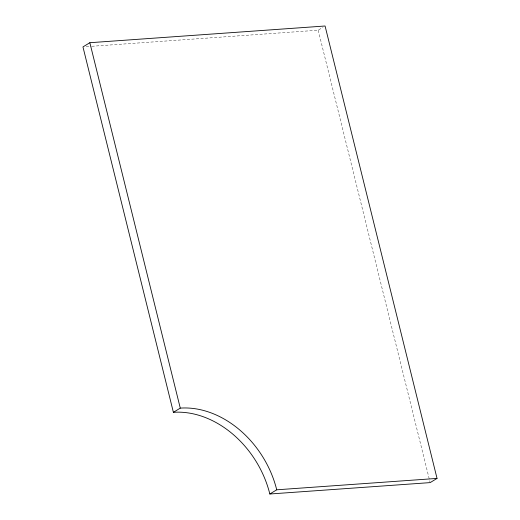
<?xml version="1.0" encoding="UTF-8"?>
<svg xmlns="http://www.w3.org/2000/svg" width="520" height="520" viewBox="0 0 520 520"><rect width="100%" height="100%" fill="white"/><g stroke="black" fill="none" stroke-linecap="round" stroke-linejoin="round"><path stroke-width="0.39" stroke-dasharray="2.6 1.95" d="M91.852 46.28L318.188 30.199L323.011 27.261M86.197 46.683L91.046 46.339M318.188 30.199L429.956 481.819"/><path stroke-width="0.78" d="M89.849 42.712L82.96 46.911L173.394 412.321A92.177 71.955 58.7 0 1 269.834 494L430.151 482.612L437.041 478.413L325.078 26L89.849 42.712L180.278 408.122A92.177 71.955 58.7 0 1 276.725 489.801L437.041 478.413M173.394 412.321L180.278 408.122M269.834 494L276.725 489.801"/></g></svg>
